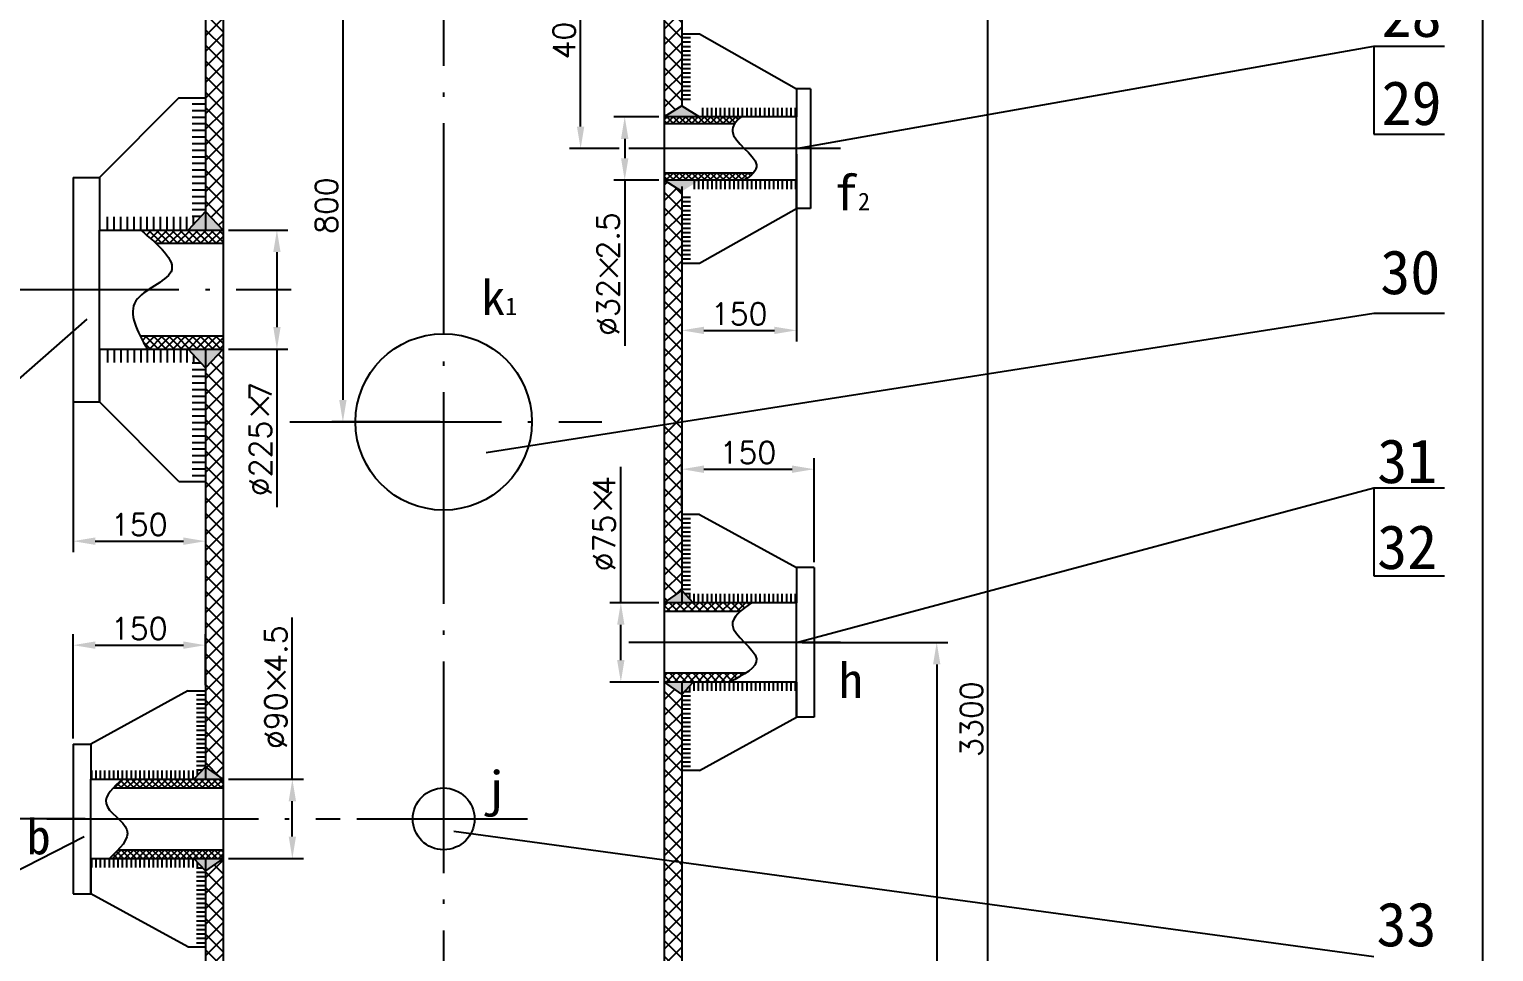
# Model space of a CAD drawing. Extents: x -699 to 795, y -2090 to -821.
# Drawn here: x 286.7 to 452.7, y -1918.5 to -1813.9 of the extents above; entities that cross this region are included whole.
import ezdxf

# ---------------------------------------------------------------- set-up
doc = ezdxf.new("R2010")
doc.units = 0
doc.header["$MEASUREMENT"] = 0
doc.linetypes.add('ACAD_ISO04W100', pattern=[30.5, 24, -3, 0.5, -3])
doc.layers.get('DEFPOINTS').update_dxf_attribs({"linetype": 'CONTINUOUS'})
for name, color, linetype in [('中线', 1, 'ACAD_ISO04W100'), ('标注', 5, 'CONTINUOUS'), ('边框线', 7, 'CONTINUOUS')]:
    doc.layers.add(name, color=color, linetype=linetype)
doc.styles.get("Standard").update_dxf_attribs({"font": 'txt.shx'})
doc.styles.add('临时', font='SIMFANG.TTF', dxfattribs={"height": 4})
doc.styles.add('文字', font='SIMFANG.TTF', dxfattribs={"height": 5})
doc.dimstyles.get("Standard").update_dxf_attribs({"dimtxt": 2.5, "dimasz": 2.5, "dimexe": 1.25, "dimexo": 0.625, "dimtad": 1, "dimdec": 4, "dimdsep": 46, "dimlunit": 6, "dimtxsty": 'Standard', "dimcen": 2.5, "dimadec": 0, "dimazin": 0, "dimtfac": 1, "dimtdec": 4, "dimtmove": 0, "dimatfit": 3, "dimfxl": 1, "dimtolj": 1, "dimtzin": 0, "dimarcsym": 0})
pattern_1 = [(90, (2824.7265, -1522.3854), (-0.5, 1e-16), [])]
pattern_2 = [(270, (2824.7265, -2284.4735), (-0.5, -1e-16), [])]
pattern_3 = [(90, (-2157.4838, -1502.3854), (0.5, 1e-16), [])]
pattern_4 = [(270, (-2157.4838, -2264.4735), (0.5, -1e-16), [])]
pattern_5 = [(45, (-113.764, -71.2914), (-0.44194174, 0.44194174), []), (135, (-113.764, -71.2914), (-0.44194174, -0.44194174), [])]
pattern_6 = [(45, (-113.764, -71.2914), (-0.8838835, 0.8838835), []), (135, (-113.764, -71.2914), (-0.8838835, -0.8838835), [])]
pattern_7 = [(45, (-113.764, -71.2914), (-0.35355339, 0.35355339), []), (135, (-113.764, -71.2914), (-0.35355339, -0.35355339), [])]

# ---------------------------------------------------------------- blocks, each defined once
blk = doc.blocks.new('*D52')
at = {"layer": 'DEFPOINTS', "color": 0}
for p in [(293.62, -1903.43), (271.98, -1983.43), (278.78, -1983.43)]:
    blk.add_point(p, dxfattribs=at)
at = {"layer": '标注', "color": 0, "lineweight": -2}
for p, q in [((293, -1903.43), (270.73, -1903.43)), ((271.98, -1905.93), (271.98, -1980.93)), ((278.15, -1983.43), (270.73, -1983.43))]:
    blk.add_line(p, q, dxfattribs=at)
at = {"layer": '标注', "color": 0}
for points in [[(271.56, -1905.93), (272.39, -1905.93), (271.98, -1903.43)], [(271.56, -1980.93), (272.39, -1980.93), (271.98, -1983.43)]]:
    blk.add_solid(points, dxfattribs=at)
at = {"layer": '标注', "color": 0, "insert": (270.1, -1943.43), "char_height": 2.5, "attachment_point": 5, "rotation": 90}
blk.add_mtext('\\A1;1600', dxfattribs=at)
blk = doc.blocks.new('*D54')
at = {"layer": 'DEFPOINTS', "color": 0}
for p in [(333.62, -1800.81), (322.2, -1858.43), (333.86, -1858.43)]:
    blk.add_point(p, dxfattribs=at)
at = {"layer": '标注', "color": 0, "lineweight": -2}
for p, q in [((333, -1800.81), (320.95, -1800.81)), ((322.2, -1803.31), (322.2, -1855.93)), ((333.24, -1858.43), (320.95, -1858.43))]:
    blk.add_line(p, q, dxfattribs=at)
at = {"layer": '标注', "color": 0}
for points in [[(321.78, -1803.31), (322.62, -1803.31), (322.2, -1800.81)], [(321.78, -1855.93), (322.62, -1855.93), (322.2, -1858.43)]]:
    blk.add_solid(points, dxfattribs=at)
at = {"layer": '标注', "color": 0, "insert": (320.33, -1833.91), "char_height": 2.5, "attachment_point": 5, "rotation": 90}
blk.add_mtext('\\A1;800', dxfattribs=at)
blk = doc.blocks.new('*D56')
at = {"layer": 'DEFPOINTS', "color": 0}
for p in [(373.62, -1883.43), (378.62, -1983.43), (389.52, -1983.43)]:
    blk.add_point(p, dxfattribs=at)
at = {"layer": '标注', "color": 0, "lineweight": -2}
for p, q in [((374.25, -1883.43), (390.77, -1883.43)), ((389.52, -1885.93), (389.52, -1980.93)), ((379.25, -1983.43), (390.77, -1983.43))]:
    blk.add_line(p, q, dxfattribs=at)
at = {"layer": '标注', "color": 0}
for points in [[(389.1, -1885.93), (389.94, -1885.93), (389.52, -1883.43)], [(389.1, -1980.93), (389.94, -1980.93), (389.52, -1983.43)]]:
    blk.add_solid(points, dxfattribs=at)
at = {"layer": '标注', "color": 0, "insert": (387.64, -1933.43), "char_height": 2.5, "attachment_point": 5, "rotation": 90}
blk.add_mtext('\\A1;2000', dxfattribs=at)
blk = doc.blocks.new('*D57')
at = {"layer": 'DEFPOINTS', "color": 0}
for p in [(358.62, -1800.81), (395.32, -1800.81), (378.62, -1983.43)]:
    blk.add_point(p, dxfattribs=at)
at = {"layer": '标注', "color": 0, "lineweight": -2}
for p, q in [((359.25, -1800.81), (396.57, -1800.81)), ((395.32, -1980.93), (395.32, -1803.31)), ((379.25, -1983.43), (396.57, -1983.43))]:
    blk.add_line(p, q, dxfattribs=at)
at = {"layer": '标注', "color": 0}
for points in [[(394.91, -1803.31), (395.74, -1803.31), (395.32, -1800.81)], [(394.91, -1980.93), (395.74, -1980.93), (395.32, -1983.43)]]:
    blk.add_solid(points, dxfattribs=at)
at = {"layer": '标注', "color": 0, "insert": (393.45, -1892.12), "char_height": 2.5, "attachment_point": 5, "rotation": 90}
blk.add_mtext('\\A1;3300', dxfattribs=at)
blk = doc.blocks.new('*D58')
at = {"layer": 'DEFPOINTS', "color": 0}
for p in [(349.15, -1800.81), (350.04, -1800.81), (354.15, -1827.44)]:
    blk.add_point(p, dxfattribs=at)
at = {"layer": '标注', "color": 0, "lineweight": -2}
for p, q in [((349.41, -1800.81), (347.9, -1800.81)), ((349.15, -1824.94), (349.15, -1803.31)), ((353.52, -1827.44), (347.9, -1827.44))]:
    blk.add_line(p, q, dxfattribs=at)
at = {"layer": '标注', "color": 0}
for points in [[(348.73, -1803.31), (349.57, -1803.31), (349.15, -1800.81)], [(348.73, -1824.94), (349.57, -1824.94), (349.15, -1827.44)]]:
    blk.add_solid(points, dxfattribs=at)
at = {"layer": '标注', "color": 0, "insert": (347.27, -1814.13), "char_height": 2.5, "attachment_point": 5, "rotation": 90}
blk.add_mtext('\\A1;400', dxfattribs=at)
blk = doc.blocks.new('*D66')
at = {"layer": 'DEFPOINTS', "color": 0}
for p in [(306.62, -1883.74), (306.62, -1888.9), (291.62, -1894.95)]:
    blk.add_point(p, dxfattribs=at)
at = {"layer": '标注', "color": 0, "lineweight": -2}
for p, q in [((291.62, -1894.32), (291.62, -1882.49)), ((306.62, -1888.27), (306.62, -1882.49)), ((294.12, -1883.74), (304.12, -1883.74))]:
    blk.add_line(p, q, dxfattribs=at)
at = {"layer": '标注', "color": 0}
for points in [[(294.12, -1883.32), (294.12, -1884.15), (291.62, -1883.74)], [(304.12, -1883.32), (304.12, -1884.15), (306.62, -1883.74)]]:
    blk.add_solid(points, dxfattribs=at)
at = {"layer": '标注', "color": 0, "insert": (299.12, -1881.86), "char_height": 2.5, "attachment_point": 5}
blk.add_mtext('\\A1;150', dxfattribs=at)
blk = doc.blocks.new('*D67')
at = {"layer": 'DEFPOINTS', "color": 0}
for p in [(375.62, -1863.79), (360.62, -1868.93), (375.62, -1874.95)]:
    blk.add_point(p, dxfattribs=at)
at = {"layer": '标注', "color": 0, "lineweight": -2}
for p, q in [((360.62, -1868.3), (360.62, -1862.54)), ((375.62, -1874.32), (375.62, -1862.54)), ((363.12, -1863.79), (373.12, -1863.79))]:
    blk.add_line(p, q, dxfattribs=at)
at = {"layer": '标注', "color": 0}
for points in [[(363.12, -1863.37), (363.12, -1864.21), (360.62, -1863.79)], [(373.12, -1863.37), (373.12, -1864.21), (375.62, -1863.79)]]:
    blk.add_solid(points, dxfattribs=at)
at = {"layer": '标注', "color": 0, "insert": (368.12, -1861.91), "char_height": 2.5, "attachment_point": 5}
blk.add_mtext('\\A1;150', dxfattribs=at)
blk = doc.blocks.new('*D68')
at = {"layer": 'DEFPOINTS', "color": 0}
for p in [(291.62, -1843.43), (306.62, -1865.23), (306.62, -1871.95)]:
    blk.add_point(p, dxfattribs=at)
at = {"layer": '标注', "color": 0, "lineweight": -2}
for p, q in [((291.62, -1844.05), (291.62, -1873.2)), ((306.62, -1865.86), (306.62, -1873.2)), ((294.12, -1871.95), (304.12, -1871.95))]:
    blk.add_line(p, q, dxfattribs=at)
at = {"layer": '标注', "color": 0}
for points in [[(294.12, -1871.53), (294.12, -1872.37), (291.62, -1871.95)], [(304.12, -1871.53), (304.12, -1872.37), (306.62, -1871.95)]]:
    blk.add_solid(points, dxfattribs=at)
at = {"layer": '标注', "color": 0, "insert": (299.12, -1870.07), "char_height": 2.5, "attachment_point": 5}
blk.add_mtext('\\A1;150', dxfattribs=at)
blk = doc.blocks.new('*D69')
at = {"layer": 'DEFPOINTS', "color": 0}
for p in [(373.62, -1827.44), (360.62, -1840.44), (373.62, -1848.05)]:
    blk.add_point(p, dxfattribs=at)
at = {"layer": '标注', "color": 0, "lineweight": -2}
for p, q in [((373.62, -1828.07), (373.62, -1849.3)), ((360.62, -1841.07), (360.62, -1849.3)), ((363.12, -1848.05), (371.12, -1848.05))]:
    blk.add_line(p, q, dxfattribs=at)
at = {"layer": '标注', "color": 0}
for points in [[(363.12, -1847.64), (363.12, -1848.47), (360.62, -1848.05)], [(371.12, -1847.64), (371.12, -1848.47), (373.62, -1848.05)]]:
    blk.add_solid(points, dxfattribs=at)
at = {"layer": '标注', "color": 0, "insert": (367.12, -1846.18), "char_height": 2.5, "attachment_point": 5}
blk.add_mtext('\\A1;150', dxfattribs=at)
blk = doc.blocks.new('*D76')
at = {"layer": 'DEFPOINTS', "color": 0}
for p in [(308.62, -1898.93), (316.47, -1898.93), (308.62, -1907.93)]:
    blk.add_point(p, dxfattribs=at)
at = {"layer": '标注', "color": 0, "lineweight": -2}
for p, q in [((316.47, -1898.93), (316.47, -1880.6)), ((309.25, -1898.93), (317.72, -1898.93)), ((316.47, -1905.43), (316.47, -1901.43)), ((309.25, -1907.93), (317.72, -1907.93))]:
    blk.add_line(p, q, dxfattribs=at)
at = {"layer": '标注', "color": 0}
for points in [[(316.06, -1901.43), (316.89, -1901.43), (316.47, -1898.93)], [(316.06, -1905.43), (316.89, -1905.43), (316.47, -1907.93)]]:
    blk.add_solid(points, dxfattribs=at)
at = {"layer": '标注', "color": 0, "insert": (314.6, -1888.51), "char_height": 2.5, "attachment_point": 5, "rotation": 90}
blk.add_mtext('\\A1;%%c90 4.5', dxfattribs=at)
blk = doc.blocks.new('*D77')
at = {"layer": 'DEFPOINTS', "color": 0}
for p in [(308.62, -1836.68), (308.62, -1850.18), (314.72, -1850.18)]:
    blk.add_point(p, dxfattribs=at)
at = {"layer": '标注', "color": 0, "lineweight": -2}
for p, q in [((309.25, -1836.68), (315.97, -1836.68)), ((314.72, -1839.18), (314.72, -1847.68)), ((309.25, -1850.18), (315.97, -1850.18)), ((314.72, -1850.18), (314.72, -1868.1))]:
    blk.add_line(p, q, dxfattribs=at)
at = {"layer": '标注', "color": 0}
for points in [[(314.31, -1839.18), (315.14, -1839.18), (314.72, -1836.68)], [(314.31, -1847.68), (315.14, -1847.68), (314.72, -1850.18)]]:
    blk.add_solid(points, dxfattribs=at)
at = {"layer": '标注', "color": 0, "insert": (312.85, -1860.39), "char_height": 2.5, "attachment_point": 5, "rotation": 90}
blk.add_mtext('\\A1;%%c225 7', dxfattribs=at)
blk = doc.blocks.new('*D78')
at = {"layer": 'DEFPOINTS', "color": 0}
for p in [(353.71, -1878.93), (358.62, -1878.93), (358.62, -1887.93)]:
    blk.add_point(p, dxfattribs=at)
at = {"layer": '标注', "color": 0, "lineweight": -2}
for p, q in [((353.71, -1878.93), (353.71, -1863.51)), ((358, -1878.93), (352.46, -1878.93)), ((353.71, -1885.43), (353.71, -1881.43)), ((358, -1887.93), (352.46, -1887.93))]:
    blk.add_line(p, q, dxfattribs=at)
at = {"layer": '标注', "color": 0}
for points in [[(353.29, -1881.43), (354.12, -1881.43), (353.71, -1878.93)], [(353.29, -1885.43), (354.12, -1885.43), (353.71, -1887.93)]]:
    blk.add_solid(points, dxfattribs=at)
at = {"layer": '标注', "color": 0, "insert": (351.83, -1869.97), "char_height": 2.5, "attachment_point": 5, "rotation": 90}
blk.add_mtext('\\A1;%%c75 4', dxfattribs=at)
blk = doc.blocks.new('*D79')
at = {"layer": 'DEFPOINTS', "color": 0}
for p in [(358.62, -1823.84), (354.15, -1831.04), (358.62, -1831.04)]:
    blk.add_point(p, dxfattribs=at)
at = {"layer": '标注', "color": 0, "lineweight": -2}
for p, q in [((358, -1823.84), (352.9, -1823.84)), ((354.15, -1826.34), (354.15, -1828.54)), ((358, -1831.04), (352.9, -1831.04)), ((354.15, -1831.04), (354.15, -1849.79))]:
    blk.add_line(p, q, dxfattribs=at)
at = {"layer": '标注', "color": 0}
for points in [[(353.73, -1826.34), (354.57, -1826.34), (354.15, -1823.84)], [(353.73, -1828.54), (354.57, -1828.54), (354.15, -1831.04)]]:
    blk.add_solid(points, dxfattribs=at)
at = {"layer": '标注', "color": 0, "insert": (352.27, -1841.67), "char_height": 2.5, "attachment_point": 5, "rotation": 90}
blk.add_mtext('\\A1;%%c32 2.5', dxfattribs=at)
blk = doc.blocks.new('*D85')
at = {"layer": 'DEFPOINTS', "color": 0}
for p in [(333.62, -1318.14), (451.41, -1318.14), (389.52, -1983.43)]:
    blk.add_point(p, dxfattribs=at)
at = {"layer": '标注', "color": 0, "lineweight": -2}
for p, q in [((334.25, -1318.14), (452.66, -1318.14)), ((451.41, -1980.93), (451.41, -1320.64)), ((390.14, -1983.43), (452.66, -1983.43))]:
    blk.add_line(p, q, dxfattribs=at)
at = {"layer": '标注', "color": 0}
for points in [[(450.99, -1320.64), (451.83, -1320.64), (451.41, -1318.14)], [(450.99, -1980.93), (451.83, -1980.93), (451.41, -1983.43)]]:
    blk.add_solid(points, dxfattribs=at)
at = {"layer": '标注', "color": 0, "insert": (449.53, -1650.79), "char_height": 2.5, "attachment_point": 5, "rotation": 90}
blk.add_mtext('\\A1;~11305', dxfattribs=at)
blk = doc.blocks.new('*D87')
at = {"layer": 'DEFPOINTS', "color": 0}
for p in [(349.59, -1742.03), (360.62, -1764.38), (385.78, -1778.22), (369.21, -1785.11), (360.62, -1822.59)]:
    blk.add_point(p, dxfattribs=at)
at = {"layer": '标注', "color": 0, "lineweight": -2}
blk.add_arc((360.62, -1753.06), 33.18, 274.3181, 310.6819, dxfattribs=at)
at = {"layer": '标注', "color": 0}
for points in [[(381.97, -1777.92), (382.53, -1778.53), (384.08, -1776.52)], [(363.14, -1786.56), (363.1, -1785.73), (360.62, -1786.24)]]:
    blk.add_solid(points, dxfattribs=at)
at = {"layer": '标注', "color": 0, "insert": (372.6, -1781.98), "char_height": 2.5, "attachment_point": 5, "rotation": 22.5}
blk.add_mtext('\\A1;45°', dxfattribs=at)

msp = doc.modelspace()

# ---------------------------------------------------------------- hatches: boundary and pattern name
at = {"layer": '标注'}
h = msp.add_hatch(dxfattribs=at)
h.set_pattern_fill('ANSI37', color=256, scale=10, style=0)
h.set_pattern_definition(pattern_6)
h.paths.add_polyline_path([(308.62135, -1709.92164), (306.62135, -1709.92164), (306.62135, -1834.5773), (308.62135, -1836.67946)])
h = msp.add_hatch(dxfattribs=at)
h.set_pattern_fill('ANSI37', color=256, scale=10, style=0)
h.set_pattern_definition(pattern_6)
h.paths.add_polyline_path([(360.62135, -1778.14713), (358.62135, -1776.14713), (358.62135, -1823.84046), (360.62135, -1822.58733)])
h = msp.add_hatch(dxfattribs=at)
h.set_pattern_fill('ANSI31', color=256, scale=6, angle=315, style=0)
h.set_pattern_definition([(0, (4083.7791, -1271.8634), (2e-16, 0.75), [])])
h.paths.add_polyline_path([(306.62135, -1821.67946), (305.12135, -1821.67946), (305.12135, -1835.17946), (306.06039, -1835.17946), (306.62135, -1834.5773)])
for points in [[(360.62135, -1822.58733), (358.62135, -1823.84046), (362.62135, -1823.84046)], [(360.62135, -1832.29358), (358.62135, -1831.04046), (362.62135, -1831.04046)]]:
    msp.add_hatch(color=256, dxfattribs=at).paths.add_polyline_path(points)
h = msp.add_hatch(dxfattribs=at)
h.set_pattern_fill('ANSI37', color=256, scale=4, style=0)
h.set_pattern_definition(pattern_7)
edge = h.paths.add_edge_path()
edge.add_line((367.35188, -1823.84046), (358.62135, -1823.84046))
edge.add_line((358.62135, -1823.84046), (358.62135, -1824.64046))
edge.add_line((358.62135, -1824.64046), (366.60667, -1824.64046))
edge.add_spline(control_points=[(366.60667, -1824.64046), (366.78608, -1824.36972), (367.04716, -1824.1038), (367.35188, -1823.84046)], knot_values=[1.212368154, 1.212368154, 1.212368154, 1.212368154, 2.268611218, 2.268611218, 2.268611218, 2.268611218], degree=3, periodic=0)
edge = h.paths.add_edge_path()
edge.add_line((368.70677, -1830.24046), (358.62135, -1830.24046))
edge.add_line((358.62135, -1830.24046), (358.62135, -1831.04046))
edge.add_line((358.62135, -1831.04046), (367.66864, -1831.04046))
edge.add_spline(control_points=[(367.66864, -1831.04046), (368.08962, -1830.78145), (368.45217, -1830.51648), (368.70677, -1830.24046)], knot_values=[9.383726815, 9.383726815, 9.383726815, 9.383726815, 10.623854617, 10.623854617, 10.623854617, 10.623854617], degree=3, periodic=0)
h = msp.add_hatch(dxfattribs=at)
h.set_pattern_fill('ANSI37', color=256, scale=10, style=0)
h.set_pattern_definition(pattern_6)
h.paths.add_polyline_path([(308.62135, -1850.17946), (306.62135, -1852.28161), (306.62135, -1897.52802), (308.62135, -1898.92946), (308.62135, -1883.42946)])
h.paths.add_polyline_path([(360.62135, -1851.45351), (360.62135, -1845.002), (360.62135, -1832.29358), (358.62135, -1831.04046), (358.62135, -1847.42946), (358.62135, -1878.92946), (360.62135, -1877.52802)])
h = msp.add_hatch(color=256, dxfattribs=at)
h.paths.add_polyline_path([(306.62135, -1834.5773), (304.66302, -1836.67946), (306.62135, -1836.67946)])
h.paths.add_polyline_path([(306.62135, -1834.5773), (306.62135, -1836.67946), (308.62135, -1836.67946)])
h = msp.add_hatch(dxfattribs=at)
h.set_pattern_fill('ANSI37', color=256, scale=5, style=0)
h.set_pattern_definition(pattern_5)
edge = h.paths.add_edge_path()
edge.add_line((308.62135, -1848.67946), (299.22802, -1848.67946))
edge.add_spline(control_points=[(299.22802, -1848.67946), (299.47385, -1849.17346), (299.75148, -1849.67646), (300.0291, -1850.17946)], knot_values=[15.23301154, 15.23301154, 15.23301154, 15.23301154, 16.635574796, 16.635574796, 16.635574796, 16.635574796], degree=3, periodic=0)
edge.add_line((300.0291, -1850.17946), (308.62135, -1850.17946))
edge.add_line((308.62135, -1850.17946), (308.62135, -1848.67946))
edge = h.paths.add_edge_path()
edge.add_line((308.62135, -1836.67946), (299.2791, -1836.67946))
edge.add_spline(control_points=[(299.2791, -1836.67946), (299.8733, -1837.18293), (300.4675, -1837.6864), (300.9949, -1838.17946)], knot_values=[0, 0, 0, 0, 1.719328524, 1.719328524, 1.719328524, 1.719328524], degree=3, periodic=0)
edge.add_line((300.9949, -1838.17946), (308.62135, -1838.17946))
edge.add_line((308.62135, -1838.17946), (308.62135, -1836.67946))
h = msp.add_hatch(color=256, dxfattribs=at)
h.paths.add_polyline_path([(306.62135, -1850.17946), (304.66302, -1850.17946), (306.62135, -1852.28161)])
h.paths.add_polyline_path([(308.62135, -1850.17946), (306.62135, -1850.17946), (306.62135, -1852.28161)])
h = msp.add_hatch(dxfattribs=at)
h.set_pattern_fill('ANSI31', color=256, scale=6, angle=315, style=0)
h.set_pattern_definition([(0, (4083.7791, -2414.9955), (2e-16, -0.75), [])])
h.paths.add_polyline_path([(306.62135, -1865.17946), (305.12135, -1865.17946), (305.12135, -1851.67946), (306.06039, -1851.67946), (306.62135, -1852.28161)])
h = msp.add_hatch(dxfattribs=at)
h.set_pattern_fill('ANSI31', color=256, scale=4, angle=315, style=0)
h.set_pattern_definition([(180, (-2157.4838, -1502.3854), (-1e-16, 0.5), [])])
h.paths.add_polyline_path([(360.62135, -1868.92946), (361.62135, -1868.92946), (361.62135, -1877.92946), (360.99532, -1877.92946), (360.62135, -1877.52802)])
h = msp.add_hatch(color=256, dxfattribs=at)
h.paths.add_polyline_path([(360.62135, -1877.52802), (360.62135, -1878.92946), (358.62135, -1878.92946)])
h.paths.add_polyline_path([(360.62135, -1877.52802), (361.9269, -1878.92946), (360.62135, -1878.92946)])
h = msp.add_hatch(dxfattribs=at)
h.set_pattern_fill('ANSI37', color=256, scale=5, style=0)
h.set_pattern_definition(pattern_5)
edge = h.paths.add_edge_path()
edge.add_line((368.51618, -1878.92946), (358.62135, -1878.92946))
edge.add_line((358.62135, -1878.92946), (358.62135, -1879.92946))
edge.add_line((358.62135, -1879.92946), (367.23849, -1879.92946))
edge.add_spline(control_points=[(367.23849, -1879.92946), (367.61194, -1879.59302), (368.06406, -1879.26124), (368.51618, -1878.92946)], knot_values=[0, 0, 0, 0, 1.345895217, 1.345895217, 1.345895217, 1.345895217], degree=3, periodic=0)
edge = h.paths.add_edge_path()
edge.add_line((367.82769, -1886.92946), (358.62135, -1886.92946))
edge.add_line((358.62135, -1886.92946), (358.62135, -1887.92946))
edge.add_line((358.62135, -1887.92946), (366.01618, -1887.92946))
edge.add_spline(control_points=[(366.01618, -1887.92946), (366.65696, -1887.5999), (367.29774, -1887.27035), (367.82769, -1886.92946)], knot_values=[10.464740309, 10.464740309, 10.464740309, 10.464740309, 12.086816702, 12.086816702, 12.086816702, 12.086816702], degree=3, periodic=0)
h = msp.add_hatch(dxfattribs=at)
h.set_pattern_fill('ANSI31', color=256, scale=4, angle=45, style=0)
h.set_pattern_definition(pattern_3)
h.paths.add_polyline_path([(360.99532, -1877.92946), (373.62135, -1877.92946), (373.62135, -1878.27035), (370.94074, -1878.92946), (361.9269, -1878.92946)])
h = msp.add_hatch(dxfattribs=at)
h.set_pattern_fill('ANSI31', color=256, scale=4, angle=45, style=0)
h.set_pattern_definition(pattern_3)
h.paths.add_polyline_path([(373.62135, -1878.27035), (373.62135, -1878.92946), (370.94074, -1878.92946)])
h = msp.add_hatch(dxfattribs=at)
h.set_pattern_fill('ANSI31', color=256, scale=4, angle=315, style=0)
h.set_pattern_definition([(0, (2824.7265, -1522.3854), (1e-16, 0.5), [])])
h.paths.add_polyline_path([(306.62135, -1888.92946), (305.62135, -1888.92946), (305.62135, -1897.92946), (306.24738, -1897.92946), (306.62135, -1897.52802)])
h = msp.add_hatch(dxfattribs=at)
h.set_pattern_fill('ANSI37', color=256, scale=10, style=0)
h.set_pattern_definition(pattern_6)
h.paths.add_polyline_path([(308.62135, -1907.92946), (306.62135, -1909.33089), (306.62135, -1952.52802), (308.62135, -1953.92946)])
h.paths.add_polyline_path([(360.62135, -1889.33089), (358.62135, -1887.92946), (358.62135, -1953.92946), (360.62135, -1952.52802), (360.62135, -1926.45351)])
h = msp.add_hatch(color=256, dxfattribs=at)
h.paths.add_polyline_path([(360.62135, -1887.92946), (361.9269, -1887.92946), (360.62135, -1889.33089)])
h.paths.add_polyline_path([(358.62135, -1887.92946), (360.62135, -1887.92946), (360.62135, -1888.52802), (360.62135, -1889.33089)])
h = msp.add_hatch(dxfattribs=at)
h.set_pattern_fill('ANSI31', color=256, scale=4, angle=315, style=0)
h.set_pattern_definition([(180, (-2157.4838, -2264.4735), (-1e-16, -0.5), [])])
h.paths.add_polyline_path([(360.62135, -1897.92946), (361.62135, -1897.92946), (361.62135, -1888.92946), (360.99532, -1888.92946), (360.62135, -1889.33089)])
h = msp.add_hatch(dxfattribs=at)
h.set_pattern_fill('ANSI31', color=256, scale=4, angle=45, style=0)
h.set_pattern_definition(pattern_4)
h.paths.add_polyline_path([(360.99532, -1888.92946), (373.62135, -1888.92946), (373.62135, -1888.58856), (370.94074, -1887.92946), (361.9269, -1887.92946)])
h = msp.add_hatch(dxfattribs=at)
h.set_pattern_fill('ANSI31', color=256, scale=4, angle=45, style=0)
h.set_pattern_definition(pattern_4)
h.paths.add_polyline_path([(373.62135, -1888.58856), (373.62135, -1887.92946), (370.94074, -1887.92946)])
h = msp.add_hatch(dxfattribs=at)
h.set_pattern_fill('ANSI31', color=256, scale=4, angle=45, style=0)
h.set_pattern_definition(pattern_1)
h.paths.add_polyline_path([(306.24738, -1897.92946), (293.62135, -1897.92946), (293.62135, -1898.27035), (296.30195, -1898.92946), (305.3158, -1898.92946)])
h = msp.add_hatch(dxfattribs=at)
h.set_pattern_fill('ANSI31', color=256, scale=4, angle=45, style=0)
h.set_pattern_definition(pattern_1)
h.paths.add_polyline_path([(293.62135, -1898.27035), (293.62135, -1898.92946), (296.30195, -1898.92946)])
h = msp.add_hatch(dxfattribs=at)
h.set_pattern_fill('ANSI37', color=256, scale=4, style=0)
h.set_pattern_definition(pattern_7)
edge = h.paths.add_edge_path()
edge.add_line((308.62135, -1898.92946), (297.22652, -1898.92946))
edge.add_spline(control_points=[(297.22652, -1898.92946), (296.8562, -1899.26349), (296.48589, -1899.59752), (296.17193, -1899.92946)], knot_values=[0, 0, 0, 0, 1.194544639, 1.194544639, 1.194544639, 1.194544639], degree=3, periodic=0)
edge.add_line((296.17193, -1899.92946), (308.62135, -1899.92946))
edge.add_line((308.62135, -1899.92946), (308.62135, -1898.92946))
edge = h.paths.add_edge_path()
edge.add_line((308.62135, -1906.92946), (296.73367, -1906.92946))
edge.add_spline(control_points=[(296.73367, -1906.92946), (296.42518, -1907.26138), (296.07585, -1907.59542), (295.72652, -1907.92946)], knot_values=[9.810302378, 9.810302378, 9.810302378, 9.810302378, 10.959366224, 10.959366224, 10.959366224, 10.959366224], degree=3, periodic=0)
edge.add_line((295.72652, -1907.92946), (308.62135, -1907.92946))
edge.add_line((308.62135, -1907.92946), (308.62135, -1906.92946))
h = msp.add_hatch(color=256, dxfattribs=at)
h.paths.add_polyline_path([(306.62135, -1897.52802), (306.62135, -1898.92946), (308.62135, -1898.92946)])
h.paths.add_polyline_path([(306.62135, -1897.52802), (305.3158, -1898.92946), (306.62135, -1898.92946)])
h = msp.add_hatch(dxfattribs=at)
h.set_pattern_fill('ANSI31', color=256, scale=4, angle=45, style=0)
h.set_pattern_definition(pattern_2)
h.paths.add_polyline_path([(306.24738, -1908.92946), (293.62135, -1908.92946), (293.62135, -1908.58856), (296.30195, -1907.92946), (305.3158, -1907.92946)])
h = msp.add_hatch(dxfattribs=at)
h.set_pattern_fill('ANSI31', color=256, scale=4, angle=45, style=0)
h.set_pattern_definition(pattern_2)
h.paths.add_polyline_path([(293.62135, -1908.58856), (293.62135, -1907.92946), (296.30195, -1907.92946)])
h = msp.add_hatch(color=256, dxfattribs=at)
h.paths.add_polyline_path([(306.62135, -1907.92946), (305.3158, -1907.92946), (306.62135, -1909.33089)])
h.paths.add_polyline_path([(308.62135, -1907.92946), (306.62135, -1907.92946), (306.62135, -1908.52802), (306.62135, -1909.33089)])
h = msp.add_hatch(dxfattribs=at)
h.set_pattern_fill('ANSI31', color=256, scale=4, angle=315, style=0)
h.set_pattern_definition([(0, (2824.7265, -2284.4735), (1e-16, -0.5), [])])
h.paths.add_polyline_path([(306.62135, -1917.92946), (305.62135, -1917.92946), (305.62135, -1908.92946), (306.24738, -1908.92946), (306.62135, -1909.33089)])

# ---------------------------------------------------------------- linework, layer by layer
at = {"layer": '中线'}
for p, q in [((333.62135, -1306.07155), (333.62135, -2009.50839)), ((378.62135, -1827.44046), (354.14919, -1827.44046)), ((279.62135, -1843.42946), (316.32958, -1843.42946)), ((316.17091, -1858.42946), (351.55279, -1858.42946)), ((378.62135, -1883.42946), (354.14919, -1883.42946)), ((288.62135, -1903.42946), (321.8785, -1903.42946)), ((323.76912, -1903.42946), (343.13794, -1903.42946))]:
    msp.add_line(p, q, dxfattribs=at)
at = {"layer": '标注'}
for p, q in [((361.62135, -1814.89642), (360.62135, -1814.89642)), ((361.62135, -1815.39642), (360.62135, -1815.39642)), ((361.62135, -1815.89642), (360.62135, -1815.89642)), ((373.62135, -1827.44046), (439.0769, -1815.81905)), ((361.62135, -1816.39642), (360.62135, -1816.39642)), ((361.62135, -1816.89642), (360.62135, -1816.89642)), ((361.62135, -1817.39642), (360.62135, -1817.39642)), ((361.62135, -1817.89642), (360.62135, -1817.89642)), ((361.62135, -1818.39642), (360.62135, -1818.39642)), ((361.62135, -1818.89642), (360.62135, -1818.89642)), ((361.62135, -1819.39642), (360.62135, -1819.39642)), ((361.62135, -1819.89642), (360.62135, -1819.89642)), ((361.62135, -1820.39642), (360.62135, -1820.39642)), ((361.62135, -1820.89642), (360.62135, -1820.89642)), ((360.62135, -1822.58733), (358.62135, -1823.84046)), ((361.62135, -1821.39642), (360.62135, -1821.39642)), ((361.62135, -1821.89642), (360.62135, -1821.89642)), ((360.62135, -1822.58733), (362.62135, -1823.84046)), ((363.01618, -1823.84046), (363.01618, -1822.84046)), ((363.51618, -1823.84046), (363.51618, -1822.84046)), ((364.01618, -1823.84046), (364.01618, -1822.84046)), ((364.51618, -1823.84046), (364.51618, -1822.84046)), ((365.01618, -1823.84046), (365.01618, -1822.84046)), ((365.51618, -1823.84046), (365.51618, -1822.84046)), ((366.01618, -1823.84046), (366.01618, -1822.84046)), ((366.51618, -1823.84046), (366.51618, -1822.84046)), ((367.01618, -1823.84046), (367.01618, -1822.84046)), ((367.51618, -1823.84046), (367.51618, -1822.84046)), ((368.01618, -1823.84046), (368.01618, -1822.84046)), ((368.51618, -1823.84046), (368.51618, -1822.84046)), ((369.01618, -1823.84046), (369.01618, -1822.84046)), ((369.51618, -1823.84046), (369.51618, -1822.84046)), ((370.01618, -1823.84046), (370.01618, -1822.84046)), ((370.51618, -1823.84046), (370.51618, -1822.84046)), ((371.01618, -1823.82191), (371.01618, -1822.84046)), ((371.51618, -1823.84046), (371.51618, -1822.84046)), ((372.01618, -1823.84046), (372.01618, -1822.84046)), ((372.51618, -1823.84046), (372.51618, -1822.84046)), ((373.01618, -1823.84046), (373.01618, -1822.84046)), ((373.51618, -1823.84046), (373.51618, -1822.84046)), ((360.62135, -1832.29358), (358.62135, -1831.04046)), ((362.01618, -1831.04046), (362.01618, -1832.04046)), ((362.51618, -1831.04046), (362.51618, -1832.04046)), ((363.01618, -1831.04046), (363.01618, -1832.04046)), ((363.51618, -1831.04046), (363.51618, -1832.04046)), ((364.01618, -1831.04046), (364.01618, -1832.04046)), ((364.51618, -1831.04046), (364.51618, -1832.04046)), ((365.01618, -1831.04046), (365.01618, -1832.04046)), ((365.51618, -1831.04046), (365.51618, -1832.04046)), ((366.01618, -1831.04046), (366.01618, -1832.04046)), ((366.51618, -1831.04046), (366.51618, -1832.04046)), ((367.01618, -1831.04046), (367.01618, -1832.04046)), ((367.51618, -1831.04046), (367.51618, -1832.04046)), ((368.01618, -1831.04046), (368.01618, -1832.04046)), ((368.51618, -1831.04046), (368.51618, -1832.04046)), ((369.01618, -1831.04046), (369.01618, -1832.04046)), ((369.51618, -1831.04046), (369.51618, -1832.04046)), ((370.01618, -1831.04046), (370.01618, -1832.04046)), ((370.51618, -1831.04046), (370.51618, -1832.04046)), ((371.01618, -1831.05901), (371.01618, -1832.04046)), ((371.51618, -1831.04046), (371.51618, -1832.04046)), ((372.01618, -1831.04046), (372.01618, -1832.04046)), ((372.51618, -1831.04046), (372.51618, -1832.04046)), ((373.01618, -1831.04046), (373.01618, -1832.04046)), ((373.51618, -1831.04046), (373.51618, -1832.04046)), ((361.62135, -1832.9845), (360.62135, -1832.9845)), ((361.62135, -1833.4845), (360.62135, -1833.4845)), ((361.62135, -1833.9845), (360.62135, -1833.9845)), ((295.5291, -1836.67946), (295.5291, -1835.17946)), ((296.2791, -1836.67946), (296.2791, -1835.17946)), ((297.0291, -1836.67946), (297.0291, -1835.17946)), ((297.7791, -1836.67946), (297.7791, -1835.17946)), ((298.5291, -1836.67946), (298.5291, -1835.17946)), ((299.2791, -1836.67946), (299.2791, -1835.17946)), ((300.0291, -1836.67946), (300.0291, -1835.17946)), ((300.7791, -1836.67946), (300.7791, -1835.17946)), ((301.5291, -1836.67946), (301.5291, -1835.17946)), ((302.2791, -1836.67946), (302.2791, -1835.17946)), ((303.0291, -1836.67946), (303.0291, -1835.17946)), ((303.7791, -1836.67946), (303.7791, -1835.17946)), ((304.5291, -1836.67946), (304.5291, -1835.17946)), ((305.2791, -1836.01813), (305.2791, -1835.17946)), ((306.0291, -1835.21304), (306.0291, -1835.17946)), ((306.62135, -1834.5773), (308.62135, -1836.67946)), ((361.62135, -1834.4845), (360.62135, -1834.4845)), ((361.62135, -1834.9845), (360.62135, -1834.9845)), ((361.62135, -1835.4845), (360.62135, -1835.4845)), ((361.62135, -1835.9845), (360.62135, -1835.9845)), ((361.62135, -1836.4845), (360.62135, -1836.4845)), ((361.62135, -1836.9845), (360.62135, -1836.9845)), ((361.62135, -1837.4845), (360.62135, -1837.4845)), ((361.62135, -1837.9845), (360.62135, -1837.9845)), ((361.62135, -1838.4845), (360.62135, -1838.4845)), ((361.62135, -1838.9845), (360.62135, -1838.9845)), ((361.62135, -1839.4845), (360.62135, -1839.4845)), ((361.62135, -1839.9845), (360.62135, -1839.9845)), ((293.18443, -1846.78262), (241.59008, -1892.02419)), ((338.44888, -1861.8903), (439.0769, -1846.09292)), ((295.5291, -1850.17946), (295.5291, -1851.67946)), ((296.2791, -1850.17946), (296.2791, -1851.67946)), ((297.0291, -1850.17946), (297.0291, -1851.67946)), ((297.7791, -1850.17946), (297.7791, -1851.67946)), ((298.5291, -1850.17946), (298.5291, -1851.67946)), ((299.2791, -1850.17946), (299.2791, -1851.67946)), ((300.0291, -1850.17946), (300.0291, -1851.67946)), ((300.7791, -1850.17946), (300.7791, -1851.67946)), ((301.5291, -1850.17946), (301.5291, -1851.67946)), ((302.2791, -1850.17946), (302.2791, -1851.67946)), ((303.0291, -1850.17946), (303.0291, -1851.67946)), ((303.7791, -1850.17946), (303.7791, -1851.67946)), ((304.5291, -1850.17946), (304.5291, -1851.67946)), ((305.2791, -1850.84079), (305.2791, -1851.67946)), ((306.0291, -1851.64587), (306.0291, -1851.67946)), ((373.62135, -1883.42946), (439.0769, -1865.88514)), ((292.85698, -1905.45905), (241.59008, -1931.79336)), ((334.77493, -1904.82503), (439.0769, -1919.01579))]:
    msp.add_line(p, q, dxfattribs=at)
msp.add_open_spline([(367.35188, -1823.84046), (366.73974, -1824.36947), (365.3394, -1826.10189), (370.30559, -1828.9021), (368.55017, -1830.4981), (367.66864, -1831.04046)], degree=3, knots=[1.212368154, 1.212368154, 1.212368154, 1.212368154, 3.334198502, 8.027009455, 10.623854617, 10.623854617, 10.623854617, 10.623854617], dxfattribs=at)
for points in [[(299.2791, -1836.67946), (302.71589, -1841.4026), (298.73467, -1844.71592), (300.0291, -1850.17946)], [(368.51618, -1878.92946), (366.35208, -1881.46591), (369.08994, -1885.27728), (366.01618, -1887.92946)], [(297.22652, -1898.92946), (295.34937, -1901.67312), (297.71528, -1904.69225), (295.72652, -1907.92946)]]:
    msp.add_spline(points, degree=3, dxfattribs=at)
at = {"layer": '边框线'}
for p, q in [((308.62135, -1800.81329), (308.62135, -1897.92946)), ((358.62135, -1800.81329), (358.62135, -1847.42946)), ((306.62135, -1801.31329), (306.62135, -1836.67946)), ((360.62135, -1801.31142), (360.62135, -1822.58733)), ((360.62135, -1814.44046), (362.62135, -1814.44046)), ((362.62135, -1814.44046), (373.62135, -1820.6548)), ((439.0769, -1815.81905), (447.0769, -1815.81905)), ((439.0769, -1815.81905), (439.0769, -1825.81905)), ((375.22135, -1820.6548), (373.62135, -1820.6548)), ((373.62135, -1820.6548), (373.62135, -1823.84046)), ((375.22135, -1820.6548), (375.22135, -1834.22612)), ((303.62135, -1821.67946), (294.62135, -1830.70634)), ((303.62135, -1821.67946), (306.62135, -1821.67946)), ((373.62135, -1823.84046), (358.62135, -1823.84046)), ((373.62135, -1834.22612), (373.62135, -1823.84046)), ((366.60667, -1824.64046), (358.62135, -1824.64046)), ((439.0769, -1825.81905), (447.0769, -1825.81905)), ((291.62135, -1830.70634), (294.62135, -1830.70634)), ((291.62135, -1830.70634), (291.62135, -1856.15257)), ((294.62135, -1830.70634), (294.62135, -1836.67946)), ((368.70677, -1830.24046), (358.62135, -1830.24046)), ((373.62135, -1831.04046), (358.62135, -1831.04046)), ((373.62135, -1831.04046), (373.62135, -1834.22612)), ((360.62135, -1831.73223), (360.62135, -1845.002)), ((360.62135, -1831.94046), (360.62135, -1841.44046)), ((362.62135, -1840.44046), (373.62135, -1834.22612)), ((375.22135, -1834.22612), (373.62135, -1834.22612)), ((375.22135, -1834.22612), (373.62135, -1834.22612)), ((306.62135, -1834.5773), (304.66302, -1836.67946)), ((294.62135, -1836.67946), (308.62135, -1836.67946)), ((294.62135, -1856.15257), (294.62135, -1836.67946)), ((300.9949, -1838.17946), (308.62135, -1838.17946)), ((360.62135, -1840.44046), (362.62135, -1840.44046)), ((360.62135, -1845.002), (360.62135, -1878.92946)), ((358.62135, -1847.42946), (358.62135, -1953.92946)), ((439.0769, -1846.09292), (447.0769, -1846.09292)), ((299.22802, -1848.67946), (308.62135, -1848.67946)), ((294.62135, -1850.17946), (308.62135, -1850.17946)), ((294.62135, -1850.17946), (294.62135, -1856.15257)), ((306.62135, -1852.28161), (304.66302, -1850.17946)), ((306.62135, -1852.28161), (304.66302, -1850.17946)), ((308.62135, -1850.17946), (306.62135, -1852.28161)), ((306.62135, -1850.17946), (306.62135, -1851.0773)), ((306.62135, -1850.17946), (306.62135, -1897.42946)), ((360.62135, -1851.45351), (360.62135, -1878.92946)), ((291.62135, -1856.15257), (294.62135, -1856.15257)), ((303.62135, -1865.17946), (294.62135, -1856.15257)), ((303.62135, -1865.17946), (306.62135, -1865.17946)), ((303.62135, -1865.17946), (306.62135, -1865.17946)), ((439.0769, -1865.88514), (447.0769, -1865.88514)), ((439.0769, -1865.88514), (439.0769, -1875.88514)), ((362.62135, -1868.92946), (360.62135, -1868.92946)), ((362.62135, -1868.92946), (373.62135, -1874.94738)), ((375.62135, -1874.94738), (373.62135, -1874.94738)), ((373.62135, -1874.94738), (373.62135, -1878.92946)), ((375.62135, -1874.94738), (375.62135, -1891.91153)), ((439.0769, -1875.88514), (447.0769, -1875.88514)), ((358.62135, -1878.92946), (360.62135, -1877.52802)), ((360.62135, -1877.52802), (361.9269, -1878.92946)), ((373.62135, -1878.92946), (358.62135, -1878.92946)), ((360.62135, -1878.42946), (360.62135, -1878.92946)), ((373.62135, -1891.91153), (373.62135, -1878.92946)), ((367.23849, -1879.92946), (358.62135, -1879.92946)), ((308.62135, -1883.42946), (308.62135, -1965.92946)), ((367.82769, -1886.92946), (358.62135, -1886.92946)), ((304.62135, -1888.92946), (293.62135, -1894.94738)), ((304.62135, -1888.92946), (306.62135, -1888.92946)), ((358.62135, -1887.92946), (360.62135, -1889.33089)), ((373.62135, -1887.92946), (358.62135, -1887.92946)), ((360.62135, -1889.33089), (361.9269, -1887.92946)), ((360.62135, -1889.33089), (361.9269, -1887.92946)), ((360.62135, -1887.92946), (360.62135, -1888.52802)), ((360.62135, -1887.92946), (360.62135, -1897.42946)), ((360.62135, -1887.92946), (360.62135, -1943.92946)), ((373.62135, -1887.92946), (373.62135, -1891.91153)), ((362.62135, -1897.92946), (373.62135, -1891.91153)), ((362.62135, -1897.92946), (373.62135, -1891.91153)), ((375.62135, -1891.91153), (373.62135, -1891.91153)), ((291.62135, -1894.94738), (293.62135, -1894.94738)), ((291.62135, -1894.94738), (291.62135, -1911.91153)), ((293.62135, -1894.94738), (293.62135, -1898.92946)), ((306.62135, -1897.42946), (306.62135, -1898.92946)), ((293.62135, -1898.92946), (308.62135, -1898.92946)), ((293.62135, -1911.91153), (293.62135, -1898.92946)), ((306.62135, -1897.52802), (305.3158, -1898.92946)), ((308.62135, -1898.92946), (306.62135, -1897.52802)), ((362.62135, -1897.92946), (360.62135, -1897.92946)), ((362.62135, -1897.92946), (360.62135, -1897.92946)), ((296.17193, -1899.92946), (308.62135, -1899.92946)), ((296.73367, -1906.92946), (308.62135, -1906.92946)), ((293.62135, -1907.92946), (308.62135, -1907.92946)), ((293.62135, -1907.92946), (293.62135, -1911.91153)), ((306.62135, -1909.33089), (305.3158, -1907.92946)), ((306.62135, -1909.33089), (305.3158, -1907.92946)), ((308.62135, -1907.92946), (306.62135, -1909.33089)), ((306.62135, -1907.92946), (306.62135, -1908.52802)), ((306.62135, -1907.92946), (306.62135, -1953.92946)), ((291.62135, -1911.91153), (293.62135, -1911.91153)), ((304.62135, -1917.92946), (293.62135, -1911.91153)), ((304.62135, -1917.92946), (293.62135, -1911.91153)), ((304.62135, -1917.92946), (306.62135, -1917.92946)), ((304.62135, -1917.92946), (306.62135, -1917.92946))]:
    msp.add_line(p, q, dxfattribs=at)
for centre, radius in [((333.62135, -1858.42946), 10), ((333.62135, -1903.42946), 3.5)]:
    msp.add_circle(centre, radius, dxfattribs=at)

# ---------------------------------------------------------------- texts
at = {"layer": '标注', "style": '文字'}
for s, p in [('28', (439.94754, -1814.78413)), ('29', (439.94754, -1824.77621)), ('30', (439.8, -1843.94965)), ('31', (439.44942, -1865.37087)), ('32', (439.44942, -1875.10871)), ('33', (439.36645, -1917.88337))]:
    msp.add_text(s, height=5, dxfattribs=at).set_placement(p)
at = {"layer": '标注', "width": 67.7966794, "attachment_point": 1}
for s, insert, char_height, style in [('f{\\H0.5x;2}', (377.87436, -1830.44023), 4, '临时'), ('k{\\H0.5x;1}', (337.88067, -1842.31649), 4, '临时'), ('h', (378.41853, -1885.71941), 4, '临时'), ('j', (338.17225, -1898.01489), 4, '临时'), ('{\\H0.8x;b}', (286.3607, -1903.44229), 5, '文字')]:
    msp.add_mtext(s, dxfattribs=dict(at, insert=insert, char_height=char_height, style=style))
at = {"layer": '标注', "char_height": 2.5, "attachment_point": 1}
for s, insert, width in [('{\\fSimSun|b0|i0|c134|p6;×}', (350.63975, -1839.73391), 3.2894974), ('{\\fSimSun|b0|i0|c134|p54;×}', (311.08639, -1855.41964), 0.6822604), ('{\\fSimSun|b0|i0|c134|p54;×}', (349.96829, -1866.11398), 3.4343802), ('{\\fSimSun|b0|i0|c134|p54;×}', (312.96843, -1886.48427), 2.9509475)]:
    msp.add_mtext(s, dxfattribs=dict(at, insert=insert, width=width))

# ---------------------------------------------------------------- dimensions: what is measured, and where the dimension line sits
at = {"layer": '标注'}
for base, p1, p2, text, picture, middle in [((451.40969, -1318.14312), (389.51927, -1983.42946), (333.62135, -1318.14312), '~11305', '*D85', (449.53469, -1650.78629)), ((349.14976, -1800.81329), (354.14919, -1827.44046), (350.03678, -1800.81329), '400', '*D58', (347.27476, -1814.12687)), ((395.32462, -1800.81329), (378.62135, -1983.42946), (358.62135, -1800.81329), '3300', '*D57', (393.44962, -1892.12137)), ((354.14919, -1831.04046), (358.62135, -1823.84046), (358.62135, -1831.04046), '%%c32 2.5', '*D79', (352.27419, -1841.66546)), ((314.72417, -1850.17946), (308.62135, -1836.67946), (308.62135, -1850.17946), '%%c225 7', '*D77', (312.84917, -1860.38779)), ((353.70505, -1878.92946), (358.62135, -1887.92946), (358.62135, -1878.92946), '%%c75 4', '*D78', (351.83005, -1869.97112)), ((316.47445, -1898.92946), (308.62135, -1907.92946), (308.62135, -1898.92946), '%%c90 4.5', '*D76', (314.59945, -1888.51279)), ((389.51927, -1983.42946), (373.62135, -1883.42946), (378.62135, -1983.42946), '2000', '*D56', (387.64427, -1933.42946))]:
    dim = msp.add_linear_dim(base=base, p1=p1, p2=p2, angle=90, text=text, dimstyle='Standard', dxfattribs=at)
    dim.commit()
    dim.dimension.update_dxf_attribs({"geometry": picture, "text_midpoint": middle})
dim = msp.add_angular_dim_2l(base=(369.2088, -1785.11036), line1=((360.62135, -1764.37526), (360.62135, -1822.58733)), line2=((349.58535, -1742.02555), (385.78392, -1778.22412)), dimstyle='Standard', dxfattribs=at)
dim.commit()
dim.dimension.update_dxf_attribs({"geometry": '*D87', "text_midpoint": (372.60101, -1781.98302)})
for base, p1, p2, text, picture, middle in [((322.20121, -1858.42946), (333.62135, -1800.81329), (333.86185, -1858.42946), '800', '*D54', (322.20121, -1833.91208)), ((271.97815, -1983.42946), (293.62135, -1903.42946), (278.77547, -1983.42946), '1600', '*D52', (271.97815, -1943.42946))]:
    dim = msp.add_linear_dim(base=base, p1=p1, p2=p2, angle=90, text=text, dimstyle='Standard', dxfattribs=at)
    dim.commit()
    dim.dimension.update_dxf_attribs({"geometry": picture, "text_midpoint": middle, "dimtype": 160})
for base, p1, p2, picture, middle in [((373.62135, -1848.05304), (360.62135, -1840.44046), (373.62135, -1827.44046), '*D69', (367.12135, -1846.17804)), ((306.62135, -1871.94998), (291.62135, -1843.42946), (306.62135, -1865.23164), '*D68', (299.12135, -1870.07498)), ((375.62135, -1863.78862), (360.62135, -1868.92946), (375.62135, -1874.94738), '*D67', (368.12135, -1861.91362)), ((306.62135, -1883.73639), (291.62135, -1894.94738), (306.62135, -1888.899), '*D66', (299.12135, -1881.86139))]:
    dim = msp.add_linear_dim(base=base, p1=p1, p2=p2, text='150', dimstyle='Standard', dxfattribs=at)
    dim.commit()
    dim.dimension.update_dxf_attribs({"geometry": picture, "text_midpoint": middle})

doc.saveas('drawing.dxf')
